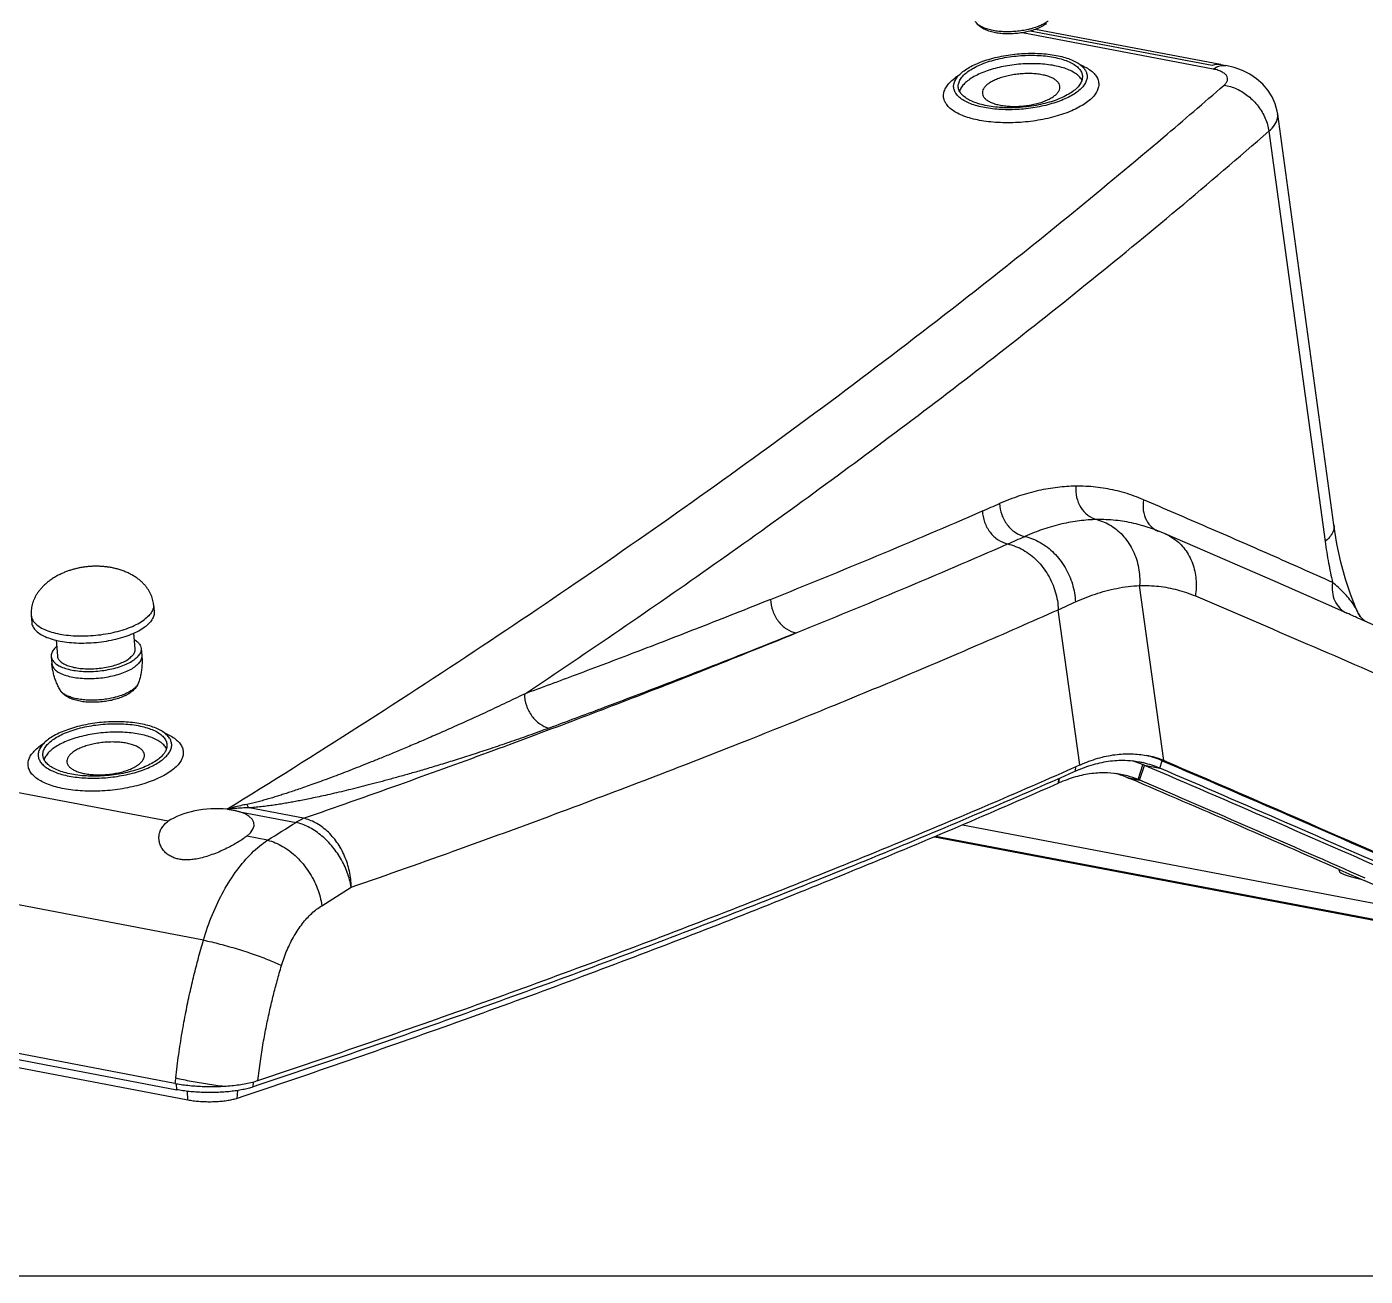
# Model space of a CAD drawing. Header units: millimetres. Extents: x -2947 to 97, y -3022 to 322.
# Drawn here: x -1557 to -1471, y -2056.5 to -1976.3 of the extents above; entities that cross this region are included whole.
import ezdxf

# ---------------------------------------------------------------- set-up
doc = ezdxf.new("R2010")
doc.units = ezdxf.units.MM
doc.layers.get('0').update_dxf_attribs({"linetype": 'CONTINUOUS'})
doc.layers.get('Defpoints').update_dxf_attribs({"linetype": 'CONTINUOUS'})

msp = doc.modelspace()

# ---------------------------------------------------------------- linework, layer by layer
at = {"color": 7}
for p, q in [((-1480.866, -1978.771), (-1492.548, -1976.549)), ((-1480.336, -1978.701), (-1492.21, -1976.442)), ((-1480.805, -1978.991), (-1493.058, -1976.661)), ((-1480.319, -1978.704), (-1480, -1978.764)), ((-1479.457, -1978.895), (-1480, -1978.764)), ((-1478.925, -1979.085), (-1479.457, -1978.895)), ((-1478.449, -1979.322), (-1478.925, -1979.085)), ((-1478.016, -1979.61), (-1478.449, -1979.322)), ((-1477.628, -1979.953), (-1478.016, -1979.61)), ((-1477.295, -1980.343), (-1477.628, -1979.953)), ((-1477.027, -1980.77), (-1477.295, -1980.343)), ((-1476.828, -1981.222), (-1477.027, -1980.77)), ((-1476.7, -1981.684), (-1476.828, -1981.222)), ((-1476.665, -1981.89), (-1476.7, -1981.684)), ((-1473.049, -2008.24), (-1476.665, -1981.89)), ((-1477.228, -1982.984), (-1473.616, -2009.316)), ((-1485.307, -2008.303), (-1485.307, -2008.303)), ((-1484.569, -2008.546), (-1485.307, -2008.303)), ((-1472.856, -2009.45), (-1473.049, -2008.24)), ((-1483.881, -2008.819), (-1484.569, -2008.546)), ((-1476.833, -2011.88), (-1483.881, -2008.819)), ((-1472.605, -2010.64), (-1472.856, -2009.45)), ((-1472.316, -2011.721), (-1472.605, -2010.64)), ((-1471.999, -2012.682), (-1472.316, -2011.721)), ((-1483.974, -2023.367), (-1485.528, -2012.136)), ((-1473.908, -2013.165), (-1476.833, -2011.88)), ((-1471.664, -2013.519), (-1471.999, -2012.682)), ((-1548.844, -2013.344), (-1548.795, -2013.797)), ((-1472.221, -2013.911), (-1473.908, -2013.165)), ((-1471.486, -2013.905), (-1471.664, -2013.519)), ((-1547.895, -2027.265), (-1618.571, -2013.824)), ((-1556.695, -2014.049), (-1556.663, -2014.503)), ((-1489.376, -2023.653), (-1490.75, -2013.685)), ((-1471.486, -2013.905), (-1471.58, -2013.718)), ((-1471.454, -2013.967), (-1471.486, -2013.905)), ((-1471.401, -2014.058), (-1471.454, -2013.967)), ((-1469.959, -2014.916), (-1471.444, -2014.256)), ((-1471.362, -2014.115), (-1471.401, -2014.058)), ((-1471.362, -2014.115), (-1471.362, -2014.116)), ((-1471.243, -2014.261), (-1471.362, -2014.116)), ((-1471.112, -2014.384), (-1471.243, -2014.261)), ((-1471.048, -2014.431), (-1471.112, -2014.384)), ((-1550.126, -2015.193), (-1550.035, -2016.206)), ((-1555.105, -2015.646), (-1555.015, -2016.653)), ((-1555.413, -2016.689), (-1555.372, -2017.142)), ((-1549.636, -2016.171), (-1549.596, -2016.624)), ((-1545.636, -2034.895), (-1628.573, -2019.122)), ((-1489.648, -2024.057), (-1489.62, -2023.76)), ((-1489.376, -2023.653), (-1489.33, -2023.633)), ((-1485.626, -2024.587), (-1485.316, -2023.633)), ((-1485.526, -2024.629), (-1485.211, -2023.677)), ((-1485.224, -2023.671), (-1484.229, -2023.861)), ((-1485.224, -2023.671), (-1485.211, -2023.677)), ((-1484.234, -2023.858), (-1484.077, -2023.382)), ((-1484.229, -2023.861), (-1484.234, -2023.858)), ((-1484.077, -2023.382), (-1483.814, -2023.433)), ((-1490.734, -2024.82), (-1490.706, -2024.517)), ((-1490.709, -2024.808), (-1490.681, -2024.506)), ((-1489.643, -2024.055), (-1489.648, -2024.057)), ((-1486.343, -2024.448), (-1485.626, -2024.587)), ((-1486.242, -2024.49), (-1485.526, -2024.629)), ((-1486.242, -2024.49), (-1486.221, -2024.499)), ((-1486.221, -2024.499), (-1486.116, -2024.544)), ((-1490.709, -2024.808), (-1490.734, -2024.82)), ((-1539.212, -2027.07), (-1542.71, -2026.404)), ((-1544.122, -2026.488), (-1544.109, -2026.489)), ((-1543.309, -2026.65), (-1539.694, -2027.337)), ((-1496.895, -2027.497), (-1465.925, -2033.387)), ((-1547.477, -2044.087), (-1630.352, -2028.325)), ((-1630.16, -2028.743), (-1547.351, -2044.492)), ((-1541.519, -2028.478), (-1542.85, -2028.225)), ((-1498.706, -2028.256), (-1462.771, -2035.091)), ((-1498.604, -2028.214), (-1463.047, -2034.976)), ((-1546.631, -2045.164), (-1629.501, -2029.403)), ((-1472.711, -2030.441), (-1472.705, -2030.371)), ((-1547.351, -2044.492), (-1547.366, -2044.105)), ((-1542.454, -2044.317), (-1542.426, -2043.985)), ((-1546.631, -2045.164), (-1546.652, -2044.595)), ((-1543.481, -2045.054), (-1543.437, -2044.544))]:
    msp.add_line(p, q, dxfattribs=at)
for centre, radius, start, end in [((-1495.084, -1982.634), 3.837, 122.41308, 126.07326), ((-1736.313, -1685.435), 390.417, 310.25853, 311.01371), ((-1706.081, -1521.82), 529.183, 291.83904, 293.435), ((-1716.587, -1498.012), 555.206, 293.45259, 293.576), ((-1627.206, -1704.979), 332.35, 293.62772, 293.83361), ((-1483.747, -2007.285), 1.487, 244.15318, 246.86723), ((-1703.404, -1530.401), 522.832, 291.99505, 293.61027), ((-1550.821, -2013.535), 1.986, 5.12586, 5.49849), ((-1563.779, -1850.539), 178.746, 294.11457, 294.50015), ((-1554.716, -2013.884), 1.986, 184.75276, 185.12538), ((-1469.771, -2012.98), 1.954, 202.19242, 208.35424), ((-1469.749, -2012.968), 1.979, 208.34623, 215.41317), ((-1550.349, -2018.195), 0.57, 337.71854, 340.79002), ((-1553.862, -2025.532), 3.837, 122.41308, 126.07326), ((-1487.627, -2029.274), 6.096, 69.66275, 74.68941), ((-1487.648, -2029.333), 6.158, 67.74961, 69.6694), ((-1487.702, -2029.466), 6.302, 66.85037, 67.75095), ((-1486.517, -2029.091), 6.209, 66.85453, 76.74179), ((-1486.236, -2029.062), 6.128, 68.33618, 79.2331), ((-1486.342, -2029.347), 6.432, 66.85753, 68.39789), ((-1488.537, -2029.835), 5.816, 72.12278, 75.59549), ((-1488.556, -2029.896), 5.881, 67.88471, 72.12327), ((-1487.8, -2029.841), 5.684, 74.84238, 79.23237), ((-1488.605, -2030.015), 6.009, 66.84573, 67.88723), ((-1487.844, -2029.999), 5.849, 67.71749, 74.83442), ((-1992.321, -3209.377), 1288.439, 66.214771, 66.866009), ((-1487.907, -2030.191), 6.05, 66.82359, 67.85595), ((-1989.94, -3205.32), 1283.926, 66.162203, 66.866875), ((-1544.307, -2028.195), 1.717, 83.80765, 84.04229), ((-1857.573, -1520.618), 598.173, 301.895057, 302.101237), ((-1855.876, -1521.965), 601.541, 301.89521, 302.107364), ((-1926.132, -3059.129), 1124.258, 65.643239, 66.125579), ((-1496.969, -2053.288), 51.339, 169.27447, 169.67492)]:
    msp.add_arc(centre, radius, start, end, dxfattribs=at)
for centre, major_axis, ratio, start_param, end_param in [((-1480.89, -1981.649), (0.552, 2.949), 0.512343, 6.273442, 6.618253), ((-1480.899, -1981.647), (0.587, 2.942), 0.527937, 0.004695, 0.341293), ((-1545.431, -2027.787), (3.04, 0.361), 0.421581, 1.078965, 2.464361), ((-1545.431, -2027.787), (3.04, 0.361), 0.421581, 5.67395, 7.032879)]:
    msp.add_ellipse(centre, major_axis=major_axis, ratio=ratio, start_param=start_param, end_param=end_param, dxfattribs=at)
for points, start_tangent, end_tangent in [([(-1555.64, -1965.66), (-1573.647, -1977.341), (-1589.617, -1988.591), (-1604.58, -2000.057), (-1605.672, -2000.934)], (-0.848939, -0.528491), (-0.77862, -0.627496)), ([(-1491.405, -1975.927), (-1491.523, -1976.006), (-1491.654, -1976.082), (-1491.797, -1976.155), (-1491.952, -1976.223), (-1492.117, -1976.287), (-1492.291, -1976.346), (-1492.474, -1976.399), (-1492.665, -1976.447), (-1492.86, -1976.488), (-1493.061, -1976.524), (-1493.265, -1976.553), (-1493.471, -1976.575), (-1493.677, -1976.59), (-1493.883, -1976.598), (-1494.086, -1976.599), (-1494.287, -1976.593), (-1494.482, -1976.58), (-1494.672, -1976.561), (-1494.855, -1976.534), (-1495.029, -1976.501), (-1495.194, -1976.461), (-1495.348, -1976.416), (-1495.491, -1976.364), (-1495.621, -1976.307), (-1495.738, -1976.245), (-1495.841, -1976.178), (-1495.929, -1976.107), (-1496.001, -1976.032), (-1496.058, -1975.954), (-1496.069, -1975.936)], (-0.807753, -0.589522), (-0.491586, 0.870829)), ([(-1491.516, -1976.087), (-1491.656, -1976.181), (-1491.809, -1976.267), (-1491.97, -1976.346), (-1492.139, -1976.416), (-1492.313, -1976.479), (-1492.493, -1976.535), (-1492.678, -1976.584), (-1492.866, -1976.626), (-1493.058, -1976.661), (-1493.251, -1976.689), (-1493.447, -1976.711), (-1493.643, -1976.725), (-1493.838, -1976.733), (-1494.033, -1976.733), (-1494.226, -1976.727), (-1494.415, -1976.713), (-1494.602, -1976.692), (-1494.784, -1976.662), (-1494.962, -1976.625), (-1495.133, -1976.579), (-1495.299, -1976.523), (-1495.455, -1976.458), (-1495.599, -1976.384), (-1495.728, -1976.302), (-1495.838, -1976.215), (-1495.932, -1976.124), (-1496.007, -1976.031), (-1496.069, -1975.936)], (-0.807753, -0.589522), (-0.491645, 0.870796)), ([(-1496.803, -1979.101), (-1496.457, -1978.879), (-1496.049, -1978.674), (-1495.588, -1978.49), (-1495.083, -1978.33), (-1494.542, -1978.197), (-1493.975, -1978.094), (-1493.395, -1978.022), (-1492.81, -1977.983), (-1492.232, -1977.978), (-1491.672, -1978.007), (-1491.14, -1978.069), (-1490.646, -1978.163), (-1490.2, -1978.287), (-1489.809, -1978.439), (-1489.481, -1978.616), (-1489.222, -1978.816), (-1489.037, -1979.033), (-1489.004, -1979.087)], (0.807753, 0.589522), (0.490066, -0.871685)), ([(-1496.551, -1979.149), (-1496.195, -1978.923), (-1495.771, -1978.717), (-1495.29, -1978.535), (-1494.762, -1978.381), (-1494.199, -1978.259), (-1493.613, -1978.17), (-1493.017, -1978.118), (-1492.425, -1978.103), (-1491.85, -1978.126), (-1491.305, -1978.185), (-1490.802, -1978.281), (-1490.353, -1978.41), (-1489.966, -1978.571), (-1489.652, -1978.758), (-1489.416, -1978.968), (-1489.265, -1979.197), (-1489.201, -1979.431)], (0.807753, 0.589522), (0.089809, -0.995959)), ([(-1497.289, -1979.579), (-1497.082, -1979.335), (-1496.803, -1979.101)], (0.565998, 0.824407), (0.807753, 0.589522)), ([(-1497.169, -1980.146), (-1497.17, -1980.139), (-1497.145, -1979.889), (-1497.031, -1979.637), (-1496.832, -1979.388), (-1496.551, -1979.149)], (-0.089809, 0.995959), (0.807753, 0.589522)), ([(-1489.23, -1979.711), (-1489.317, -1979.573), (-1489.519, -1979.367), (-1489.794, -1979.18), (-1490.138, -1979.016), (-1490.542, -1978.88), (-1490.999, -1978.773), (-1491.5, -1978.698), (-1492.034, -1978.656), (-1492.59, -1978.648), (-1493.158, -1978.675), (-1493.725, -1978.735), (-1494.28, -1978.828), (-1494.812, -1978.951), (-1495.31, -1979.103), (-1495.763, -1979.279), (-1496.164, -1979.477), (-1496.502, -1979.693)], (-0.45319, 0.891414), (-0.807753, -0.589522)), ([(-1489.004, -1979.087), (-1488.929, -1979.264), (-1488.9, -1979.505), (-1488.952, -1979.752), (-1489.082, -1979.999), (-1489.288, -1980.242), (-1489.568, -1980.477)], (0.490066, -0.871685), (-0.807753, -0.589522)), ([(-1489.375, -1978.692), (-1489.058, -1978.838), (-1488.719, -1979.044), (-1488.456, -1979.273), (-1488.273, -1979.52), (-1488.173, -1979.781), (-1488.158, -1980.051), (-1488.228, -1980.326), (-1488.382, -1980.601), (-1488.617, -1980.872), (-1488.93, -1981.133)], (0.926983, -0.375102), (-0.807753, -0.589522)), ([(-1480.805, -1978.991), (-1480.298, -1978.763), (-1480.001, -1978.767)], (0.807753, 0.589522), (0.983475, -0.181044)), ([(-1480.105, -1980.025), (-1479.95, -1979.851), (-1479.881, -1979.672), (-1479.902, -1979.497), (-1480.012, -1979.335), (-1480.206, -1979.192), (-1480.475, -1979.076), (-1480.805, -1978.991)], (0.754447, 0.656361), (-0.98237, 0.186948)), ([(-1488.93, -1981.133), (-1489.315, -1981.381), (-1489.765, -1981.61), (-1490.272, -1981.818), (-1490.829, -1982.001), (-1491.426, -1982.155), (-1492.051, -1982.277), (-1492.695, -1982.367), (-1493.347, -1982.422), (-1493.995, -1982.441), (-1494.628, -1982.423), (-1495.236, -1982.371), (-1495.808, -1982.283), (-1496.335, -1982.162), (-1496.806, -1982.009), (-1497.215, -1981.828), (-1497.554, -1981.622), (-1497.817, -1981.393), (-1498, -1981.146), (-1498.1, -1980.885), (-1498.116, -1980.615), (-1498.045, -1980.34), (-1497.891, -1980.065), (-1497.656, -1979.794), (-1497.343, -1979.533)], (-0.807753, -0.589522), (0.807753, 0.589522)), ([(-1489.568, -1980.477), (-1489.914, -1980.699), (-1490.322, -1980.904), (-1490.783, -1981.088), (-1491.288, -1981.248), (-1491.829, -1981.381), (-1492.395, -1981.484), (-1492.976, -1981.556), (-1493.561, -1981.594), (-1494.139, -1981.599), (-1494.699, -1981.571), (-1495.231, -1981.509), (-1495.725, -1981.415), (-1496.171, -1981.291), (-1496.562, -1981.138), (-1496.89, -1980.961), (-1497.149, -1980.762), (-1497.334, -1980.545), (-1497.442, -1980.313), (-1497.47, -1980.072), (-1497.425, -1979.842)], (-0.807753, -0.589522), (0.326648, 0.945146)), ([(-1497.425, -1979.842), (-1497.419, -1979.826), (-1497.289, -1979.579)], (0.326648, 0.945146), (0.565998, 0.824407)), ([(-1496.502, -1979.693), (-1496.772, -1979.921), (-1496.968, -1980.158), (-1497.086, -1980.399), (-1497.089, -1980.409)], (-0.807753, -0.589522), (-0.295445, -0.95536)), ([(-1495.24, -1979.933), (-1495.423, -1980.09), (-1495.55, -1980.254), (-1495.617, -1980.419), (-1495.627, -1980.556)], (-0.807753, -0.589522), (0.087326, -0.99618)), ([(-1490.647, -1980.109), (-1490.65, -1980.083), (-1490.705, -1979.926), (-1490.82, -1979.779), (-1490.991, -1979.646), (-1491.216, -1979.529), (-1491.488, -1979.433), (-1491.801, -1979.358), (-1492.146, -1979.307), (-1492.516, -1979.282), (-1492.901, -1979.283), (-1493.292, -1979.309), (-1493.679, -1979.361), (-1494.053, -1979.436), (-1494.404, -1979.534), (-1494.724, -1979.651), (-1495.005, -1979.785), (-1495.24, -1979.933)], (-0.087326, 0.99618), (-0.807753, -0.589522)), ([(-1489.201, -1979.431), (-1489.201, -1979.439), (-1489.226, -1979.689), (-1489.34, -1979.941), (-1489.539, -1980.189), (-1489.82, -1980.429)], (0.089809, -0.995959), (-0.807753, -0.589522)), ([(-1480.105, -1980.025), (-1479.302, -1980.264), (-1478.55, -1980.729), (-1477.918, -1981.379), (-1477.463, -1982.154), (-1477.228, -1982.984)], (0.989837, -0.142209), (0.138365, -0.990381)), ([(-1489.82, -1980.429), (-1490.176, -1980.654), (-1490.6, -1980.86), (-1491.081, -1981.042), (-1491.609, -1981.196), (-1492.172, -1981.319), (-1492.758, -1981.407), (-1493.354, -1981.46), (-1493.945, -1981.475), (-1494.52, -1981.452), (-1495.065, -1981.392), (-1495.568, -1981.297), (-1496.018, -1981.167), (-1496.405, -1981.007), (-1496.719, -1980.82), (-1496.955, -1980.609), (-1497.106, -1980.381), (-1497.169, -1980.146)], (-0.807753, -0.589522), (-0.089809, 0.995959)), ([(-1495.627, -1980.556), (-1495.623, -1980.582), (-1495.568, -1980.739), (-1495.454, -1980.887), (-1495.282, -1981.02), (-1495.057, -1981.137), (-1494.785, -1981.233), (-1494.472, -1981.308), (-1494.127, -1981.358), (-1493.757, -1981.384), (-1493.372, -1981.383), (-1492.981, -1981.357), (-1492.594, -1981.305), (-1492.22, -1981.23), (-1491.869, -1981.132), (-1491.549, -1981.015), (-1491.268, -1980.881), (-1491.033, -1980.733)], (0.087326, -0.99618), (0.807753, 0.589522)), ([(-1491.033, -1980.733), (-1490.85, -1980.575), (-1490.723, -1980.412), (-1490.656, -1980.247), (-1490.647, -1980.109)], (0.807753, 0.589522), (-0.087326, 0.99618)), ([(-1477.228, -1982.984), (-1476.84, -1982.551), (-1476.666, -1982.116), (-1476.667, -1981.89)], (0.756657, 0.653812), (-0.134569, 0.990904)), ([(-1544.129, -2026.487), (-1527.217, -2015.664), (-1511.332, -2004.672), (-1495.63, -1992.858), (-1484.01, -1983.377)], (0.851406, 0.524508), (0.763113, 0.646265)), ([(-1525.031, -2019.1), (-1512.825, -2010.754), (-1500.882, -2002.068), (-1488.996, -1992.827), (-1477.228, -1982.984)], (0.833182, 0.552998), (0.754529, 0.656266)), ([(-1489.627, -2005.759), (-1490.214, -2005.782), (-1490.807, -2005.837), (-1491.408, -2005.925), (-1492.017, -2006.045), (-1492.633, -2006.2), (-1493.256, -2006.389), (-1493.886, -2006.614), (-1494.524, -2006.875)], (-0.999924, -0.012299), (-0.916536, -0.399952)), ([(-1489.627, -2005.759), (-1489.572, -2006.476), (-1489.303, -2007.124), (-1488.853, -2007.621), (-1488.282, -2007.903)], (-0.079041, -0.996871), (0.967716, -0.252043)), ([(-1485.275, -2006.63), (-1485.877, -2006.392), (-1486.486, -2006.193), (-1487.101, -2006.031), (-1487.723, -2005.906), (-1488.352, -2005.819), (-1488.987, -2005.77), (-1489.627, -2005.759)], (-0.919298, 0.393563), (-0.999925, -0.012279)), ([(-1485.275, -2006.63), (-1485.292, -2007.312), (-1485.097, -2007.933), (-1484.713, -2008.417), (-1484.395, -2008.624)], (-0.179912, -0.983683), (0.899983, -0.435925)), ([(-1473.141, -2011.936), (-1477.117, -2010.171), (-1481.162, -2008.403), (-1485.275, -2006.63)], (-0.912917, 0.408146), (-0.919293, 0.393573)), ([(-1495.621, -2007.352), (-1495.48, -2008.068), (-1495.128, -2008.713), (-1494.612, -2009.202), (-1494.002, -2009.467)], (0.035943, -0.999354), (0.976544, -0.215316)), ([(-1494.524, -2006.875), (-1494.384, -2007.588), (-1494.032, -2008.233), (-1493.518, -2008.721), (-1492.909, -2008.987)], (0.036376, -0.999338), (0.975969, -0.217909)), ([(-1488.282, -2007.903), (-1488.834, -2007.928), (-1489.393, -2007.983), (-1489.96, -2008.069), (-1490.534, -2008.187), (-1491.117, -2008.337), (-1491.707, -2008.519), (-1492.304, -2008.736), (-1492.909, -2008.987)], (-0.999826, -0.018633), (-0.914873, -0.403741)), ([(-1485.307, -2008.303), (-1485.327, -2008.297), (-1485.907, -2008.146), (-1486.492, -2008.031), (-1487.083, -2007.952), (-1487.68, -2007.909), (-1488.282, -2007.903)], (-0.95916, 0.282865), (-0.999827, -0.018614)), ([(-1488.282, -2007.903), (-1487.344, -2008.309), (-1486.543, -2009.001), (-1485.944, -2009.921), (-1485.596, -2010.995), (-1485.528, -2012.136)], (0.968905, -0.247434), (-0.065701, -0.997839)), ([(-1473.052, -2008.24), (-1473.13, -2008.716), (-1473.616, -2009.316)], (0.110576, -0.993868), (-0.758285, -0.651924)), ([(-1492.909, -2008.987), (-1491.919, -2009.37), (-1491.03, -2010.05), (-1490.318, -2010.969), (-1489.846, -2012.047), (-1489.653, -2013.19)], (0.976998, -0.213249), (0.038911, -0.999243)), ([(-1483.881, -2008.819), (-1483.323, -2009.132), (-1482.623, -2009.815), (-1482.14, -2010.702), (-1481.91, -2011.725), (-1481.951, -2012.807)], (0.918139, -0.396257), (-0.16175, -0.986832)), ([(-1494.002, -2009.467), (-1493.013, -2009.85), (-1492.124, -2010.533), (-1491.413, -2011.455), (-1490.941, -2012.538), (-1490.75, -2013.685)], (0.97718, -0.212412), (0.037501, -0.999297)), ([(-1473.616, -2009.316), (-1473.396, -2010.691), (-1473.141, -2011.936)], (0.135934, -0.990718), (0.22301, -0.974816)), ([(-1548.844, -2013.344), (-1548.866, -2013.187), (-1548.905, -2013.014), (-1548.959, -2012.842), (-1549.03, -2012.672), (-1549.117, -2012.504), (-1549.222, -2012.34), (-1549.343, -2012.179), (-1549.483, -2012.022), (-1549.641, -2011.869), (-1549.819, -2011.723), (-1550.015, -2011.584), (-1550.232, -2011.453), (-1550.473, -2011.33), (-1550.728, -2011.221), (-1550.986, -2011.13), (-1551.238, -2011.057), (-1551.486, -2011.001), (-1551.73, -2010.958), (-1551.971, -2010.927), (-1552.209, -2010.908), (-1552.447, -2010.899), (-1552.685, -2010.901), (-1552.922, -2010.913), (-1553.157, -2010.935), (-1553.391, -2010.967), (-1553.623, -2011.009), (-1553.855, -2011.061), (-1554.087, -2011.125), (-1554.317, -2011.199), (-1554.549, -2011.287), (-1554.784, -2011.389), (-1555.02, -2011.509), (-1555.26, -2011.649), (-1555.495, -2011.808)], (-0.095819, 0.995399), (-0.807751, -0.589524)), ([(-1555.495, -2011.808), (-1555.694, -2011.964), (-1555.879, -2012.13), (-1556.043, -2012.3), (-1556.188, -2012.474), (-1556.313, -2012.65), (-1556.42, -2012.827), (-1556.508, -2013.005), (-1556.58, -2013.184), (-1556.635, -2013.363), (-1556.673, -2013.541), (-1556.695, -2013.718), (-1556.702, -2013.893), (-1556.695, -2014.049)], (-0.807749, -0.589527), (0.082857, -0.996561)), ([(-1489.653, -2013.19), (-1488.372, -2012.683), (-1486.999, -2012.316), (-1485.528, -2012.136)], (0.909949, 0.41472), (0.999, 0.044714)), ([(-1485.528, -2012.136), (-1484.299, -2012.184), (-1483.107, -2012.41), (-1481.951, -2012.807)], (0.999441, 0.033433), (0.92047, -0.390814)), ([(-1473.141, -2011.936), (-1473.155, -2012.553), (-1472.994, -2013.124), (-1472.671, -2013.592), (-1472.221, -2013.911)], (-0.165079, -0.98628), (0.906753, -0.421663)), ([(-1471.58, -2013.718), (-1471.819, -2013.318), (-1472.096, -2012.955), (-1472.414, -2012.608), (-1472.766, -2012.269), (-1473.141, -2011.936)], (-0.466034, 0.884767), (-0.758225, 0.651993)), ([(-1548.843, -2013.357), (-1548.85, -2013.532), (-1548.949, -2013.807), (-1549.151, -2014.078), (-1549.453, -2014.34)], (0.087294, -0.996183), (-0.807753, -0.589522)), ([(-1509.225, -2013.026), (-1513.777, -2014.829), (-1517.943, -2016.44), (-1521.7, -2017.862), (-1525.031, -2019.1)], (-0.928123, -0.372272), (-0.938348, -0.345692)), ([(-1509.225, -2013.026), (-1509.085, -2013.761), (-1508.728, -2014.424), (-1508.204, -2014.92), (-1507.589, -2015.18)], (0.029683, -0.999559), (0.981021, -0.193899)), ([(-1481.951, -2012.807), (-1474.741, -2015.894), (-1467.887, -2018.878), (-1461.376, -2021.761)], (0.920465, -0.390824), (0.913029, -0.407894)), ([(-1556.694, -2014.061), (-1556.679, -2014.156), (-1556.564, -2014.413), (-1556.345, -2014.651), (-1556.029, -2014.864), (-1555.624, -2015.044), (-1555.141, -2015.189), (-1554.594, -2015.293), (-1553.996, -2015.354), (-1553.365, -2015.37), (-1552.718, -2015.341), (-1552.072, -2015.267), (-1551.445, -2015.151), (-1550.855, -2014.995), (-1550.316, -2014.805), (-1549.845, -2014.584), (-1549.453, -2014.34)], (0.087306, -0.996182), (0.807753, 0.589522)), ([(-1548.795, -2013.797), (-1548.801, -2013.985), (-1548.899, -2014.26), (-1549.103, -2014.533), (-1549.405, -2014.795)], (0.106072, -0.994358), (-0.807753, -0.589522)), ([(-1536.152, -2031.502), (-1529.168, -2029.031), (-1522.654, -2026.647), (-1516.573, -2024.348), (-1510.912, -2022.141), (-1505.67, -2020.035), (-1500.774, -2018.012), (-1495.914, -2015.947), (-1490.75, -2013.685)], (0.944485, 0.328555), (0.913677, 0.406441)), ([(-1471.444, -2014.256), (-1471.756, -2014.118), (-1472.221, -2013.911)], (-0.914036, 0.405632), (-0.914098, 0.405494)), ([(-1556.663, -2014.503), (-1556.647, -2014.61), (-1556.532, -2014.868), (-1556.313, -2015.107), (-1555.996, -2015.319), (-1555.59, -2015.501), (-1555.106, -2015.646), (-1554.557, -2015.75), (-1553.958, -2015.811), (-1553.326, -2015.827), (-1552.677, -2015.798), (-1552.03, -2015.724), (-1551.402, -2015.608), (-1550.81, -2015.452), (-1550.27, -2015.261), (-1549.797, -2015.04), (-1549.405, -2014.795)], (0.068819, -0.997629), (0.807753, 0.589522)), ([(-1539.212, -2027.07), (-1533.091, -2024.917), (-1527.336, -2022.832), (-1521.917, -2020.812), (-1516.822, -2018.859), (-1512.051, -2016.981), (-1507.589, -2015.18)], (0.944914, 0.327319), (0.925599, 0.378504)), ([(-1507.589, -2015.18), (-1512.154, -2016.992), (-1516.331, -2018.61), (-1520.099, -2020.04), (-1523.439, -2021.284)], (-0.927845, -0.372966), (-0.938099, -0.346367)), ([(-1555.073, -2016.051), (-1555.208, -2016.181), (-1555.36, -2016.406), (-1555.415, -2016.631), (-1555.413, -2016.689)], (-0.761037, -0.648708), (0.093209, -0.995647)), ([(-1550.087, -2015.602), (-1550.05, -2015.624), (-1549.818, -2015.807), (-1549.678, -2016.011), (-1549.636, -2016.171)], (0.865055, -0.501676), (0.093209, -0.995647)), ([(-1555.413, -2016.689), (-1555.372, -2016.849), (-1555.232, -2017.053), (-1554.999, -2017.235), (-1554.683, -2017.391), (-1554.293, -2017.513), (-1553.843, -2017.599), (-1553.347, -2017.644), (-1552.824, -2017.649), (-1552.291, -2017.612), (-1551.766, -2017.535), (-1551.266, -2017.42), (-1550.809, -2017.271), (-1550.411, -2017.094), (-1550.085, -2016.894)], (0.093209, -0.995647), (0.807753, 0.589522)), ([(-1555.014, -2016.653), (-1554.979, -2016.791), (-1554.858, -2016.967), (-1554.658, -2017.124), (-1554.385, -2017.258), (-1554.049, -2017.364), (-1553.661, -2017.437), (-1553.234, -2017.477), (-1552.783, -2017.481), (-1552.323, -2017.449), (-1551.87, -2017.382), (-1551.44, -2017.283), (-1551.046, -2017.155), (-1550.703, -2017.002), (-1550.421, -2016.83)], (0.093209, -0.995647), (0.807753, 0.589522)), ([(-1550.035, -2016.206), (-1550.033, -2016.257), (-1550.081, -2016.451), (-1550.212, -2016.644), (-1550.421, -2016.83)], (0.093209, -0.995647), (-0.807753, -0.589522)), ([(-1549.636, -2016.171), (-1549.634, -2016.229), (-1549.69, -2016.454), (-1549.842, -2016.678), (-1550.085, -2016.894)], (0.093209, -0.995647), (-0.807753, -0.589522)), ([(-1549.596, -2016.624), (-1549.594, -2016.682), (-1549.649, -2016.907), (-1549.801, -2017.131), (-1550.044, -2017.347)], (0.093438, -0.995625), (-0.807753, -0.589522)), ([(-1549.596, -2016.624), (-1549.579, -2016.923), (-1549.584, -2017.223), (-1549.611, -2017.522), (-1549.658, -2017.817), (-1549.727, -2018.108), (-1549.812, -2018.382)], (0.08934, -0.996001), (-0.328826, -0.944391)), ([(-1554.847, -2018.834), (-1554.979, -2018.581), (-1555.097, -2018.308), (-1555.197, -2018.026), (-1555.276, -2017.737), (-1555.335, -2017.442), (-1555.372, -2017.142)], (-0.491645, 0.870796), (-0.08934, 0.996001)), ([(-1555.372, -2017.142), (-1555.331, -2017.302), (-1555.191, -2017.506), (-1554.959, -2017.689), (-1554.642, -2017.844), (-1554.252, -2017.966), (-1553.802, -2018.052), (-1553.307, -2018.098), (-1552.784, -2018.102), (-1552.25, -2018.065), (-1551.725, -2017.988), (-1551.225, -2017.873), (-1550.769, -2017.724), (-1550.37, -2017.547), (-1550.044, -2017.347)], (0.093438, -0.995625), (0.807753, 0.589522)), ([(-1549.812, -2018.382), (-1549.853, -2018.482), (-1549.908, -2018.584), (-1549.979, -2018.686), (-1550.067, -2018.788), (-1550.173, -2018.889), (-1550.294, -2018.985)], (-0.328826, -0.944391), (-0.807753, -0.589522)), ([(-1549.822, -2018.411), (-1549.859, -2018.486), (-1549.917, -2018.573), (-1549.991, -2018.659), (-1550.08, -2018.743), (-1550.183, -2018.825)], (-0.378947, -0.925419), (-0.807753, -0.589522)), ([(-1550.183, -2018.825), (-1550.301, -2018.904), (-1550.432, -2018.98), (-1550.575, -2019.053), (-1550.73, -2019.121), (-1550.895, -2019.185), (-1551.07, -2019.244), (-1551.252, -2019.297), (-1551.443, -2019.345), (-1551.638, -2019.386), (-1551.839, -2019.422), (-1552.043, -2019.45), (-1552.249, -2019.472), (-1552.455, -2019.488), (-1552.661, -2019.496), (-1552.864, -2019.497), (-1553.065, -2019.491), (-1553.26, -2019.478), (-1553.45, -2019.459), (-1553.633, -2019.432), (-1553.807, -2019.399), (-1553.972, -2019.359), (-1554.126, -2019.314), (-1554.269, -2019.262), (-1554.399, -2019.205), (-1554.516, -2019.143), (-1554.619, -2019.076), (-1554.707, -2019.005), (-1554.779, -2018.93), (-1554.837, -2018.852), (-1554.847, -2018.834)], (-0.807753, -0.589522), (-0.491586, 0.870829)), ([(-1550.294, -2018.985), (-1550.435, -2019.079), (-1550.587, -2019.165), (-1550.748, -2019.244), (-1550.917, -2019.314), (-1551.091, -2019.377), (-1551.271, -2019.433), (-1551.456, -2019.482), (-1551.644, -2019.524), (-1551.836, -2019.559), (-1552.03, -2019.587), (-1552.225, -2019.608), (-1552.421, -2019.623), (-1552.616, -2019.631), (-1552.811, -2019.631), (-1553.004, -2019.625), (-1553.193, -2019.611), (-1553.38, -2019.59), (-1553.562, -2019.56), (-1553.74, -2019.523), (-1553.911, -2019.477), (-1554.077, -2019.421), (-1554.233, -2019.356), (-1554.377, -2019.282), (-1554.506, -2019.2), (-1554.616, -2019.113), (-1554.71, -2019.022), (-1554.786, -2018.929), (-1554.847, -2018.834)], (-0.807753, -0.589522), (-0.491645, 0.870796)), ([(-1525.031, -2019.1), (-1526.34, -2019.726), (-1527.558, -2020.297), (-1528.701, -2020.82), (-1529.783, -2021.307), (-1530.81, -2021.76), (-1531.766, -2022.174), (-1532.652, -2022.551), (-1533.473, -2022.894), (-1534.237, -2023.208), (-1534.949, -2023.496), (-1535.615, -2023.761), (-1536.243, -2024.007), (-1536.84, -2024.236), (-1537.414, -2024.453), (-1537.967, -2024.657), (-1538.492, -2024.848), (-1538.982, -2025.022), (-1539.427, -2025.177), (-1539.821, -2025.311), (-1540.171, -2025.427), (-1540.496, -2025.532), (-1540.812, -2025.632), (-1541.133, -2025.731), (-1541.457, -2025.827), (-1541.786, -2025.92), (-1542.123, -2026.01), (-1542.475, -2026.097), (-1542.85, -2026.179)], (-0.900152, -0.435577), (-0.98089, -0.194562)), ([(-1525.031, -2019.1), (-1524.898, -2019.84), (-1524.551, -2020.511), (-1524.04, -2021.017), (-1523.439, -2021.284)], (0.022873, -0.999738), (0.977945, -0.208864)), ([(-1547.782, -2021.985), (-1547.815, -2021.931), (-1548, -2021.714), (-1548.259, -2021.514), (-1548.587, -2021.337), (-1548.978, -2021.185), (-1549.424, -2021.061), (-1549.918, -2020.967), (-1550.45, -2020.905), (-1551.01, -2020.876), (-1551.588, -2020.881), (-1552.173, -2020.92), (-1552.753, -2020.992), (-1553.32, -2021.095), (-1553.861, -2021.228), (-1554.366, -2021.388), (-1554.827, -2021.572), (-1555.235, -2021.777), (-1555.581, -2021.999)], (-0.490066, 0.871685), (-0.807753, -0.589522)), ([(-1555.329, -2022.047), (-1554.973, -2021.821), (-1554.549, -2021.615), (-1554.068, -2021.433), (-1553.54, -2021.279), (-1552.977, -2021.157), (-1552.391, -2021.068), (-1551.795, -2021.016), (-1551.203, -2021.001), (-1550.628, -2021.023), (-1550.083, -2021.083), (-1549.581, -2021.179), (-1549.131, -2021.308), (-1548.744, -2021.468), (-1548.43, -2021.656), (-1548.194, -2021.866), (-1548.043, -2022.095), (-1547.979, -2022.329)], (0.807753, 0.589522), (0.089809, -0.995959)), ([(-1555.581, -2021.999), (-1555.86, -2022.233), (-1556.067, -2022.477)], (-0.807753, -0.589522), (-0.565998, -0.824407)), ([(-1555.947, -2023.044), (-1555.948, -2023.037), (-1555.923, -2022.787), (-1555.809, -2022.535), (-1555.61, -2022.286), (-1555.329, -2022.047)], (-0.089809, 0.995959), (0.807753, 0.589522)), ([(-1548.008, -2022.609), (-1548.095, -2022.471), (-1548.297, -2022.265), (-1548.572, -2022.078), (-1548.916, -2021.914), (-1549.32, -2021.778), (-1549.777, -2021.671), (-1550.278, -2021.596), (-1550.812, -2021.554), (-1551.368, -2021.546), (-1551.936, -2021.572), (-1552.503, -2021.633), (-1553.058, -2021.726), (-1553.59, -2021.849), (-1554.088, -2022.001), (-1554.541, -2022.177), (-1554.942, -2022.375), (-1555.28, -2022.591)], (-0.45319, 0.891414), (-0.807753, -0.589522)), ([(-1548.346, -2023.375), (-1548.066, -2023.14), (-1547.86, -2022.897), (-1547.73, -2022.65), (-1547.678, -2022.403), (-1547.707, -2022.162), (-1547.782, -2021.985)], (0.807753, 0.589522), (-0.490066, 0.871685)), ([(-1548.153, -2021.59), (-1547.836, -2021.736), (-1547.497, -2021.942), (-1547.234, -2022.171), (-1547.051, -2022.418), (-1546.951, -2022.679), (-1546.936, -2022.949), (-1547.006, -2023.224), (-1547.16, -2023.499), (-1547.395, -2023.77), (-1547.708, -2024.031)], (0.926983, -0.375102), (-0.807753, -0.589522)), ([(-1523.439, -2021.284), (-1524.776, -2021.769), (-1526.029, -2022.207), (-1527.211, -2022.608), (-1528.337, -2022.978), (-1529.412, -2023.32), (-1530.417, -2023.63), (-1531.353, -2023.911), (-1532.226, -2024.166), (-1533.042, -2024.397), (-1533.805, -2024.607), (-1534.523, -2024.8), (-1535.203, -2024.977), (-1535.852, -2025.141), (-1536.48, -2025.294), (-1537.088, -2025.438), (-1537.669, -2025.571), (-1538.214, -2025.691), (-1538.712, -2025.796), (-1539.155, -2025.886), (-1539.551, -2025.963), (-1539.921, -2026.031), (-1540.283, -2026.095), (-1540.654, -2026.157), (-1541.032, -2026.216), (-1541.418, -2026.271), (-1541.819, -2026.322), (-1542.245, -2026.368), (-1542.71, -2026.404)], (-0.938098, -0.346369), (-0.998097, -0.061669)), ([(-1547.708, -2024.031), (-1548.093, -2024.279), (-1548.543, -2024.508), (-1549.051, -2024.716), (-1549.607, -2024.899), (-1550.204, -2025.053), (-1550.829, -2025.175), (-1551.473, -2025.265), (-1552.125, -2025.32), (-1552.773, -2025.338), (-1553.407, -2025.321), (-1554.014, -2025.268), (-1554.586, -2025.181), (-1555.113, -2025.06), (-1555.584, -2024.907), (-1555.993, -2024.726), (-1556.332, -2024.519), (-1556.595, -2024.291), (-1556.778, -2024.044), (-1556.878, -2023.783), (-1556.894, -2023.513), (-1556.824, -2023.238), (-1556.669, -2022.963), (-1556.434, -2022.692), (-1556.121, -2022.431)], (-0.807753, -0.589522), (0.807753, 0.589522)), ([(-1556.203, -2022.74), (-1556.248, -2022.97), (-1556.22, -2023.211), (-1556.112, -2023.443), (-1555.927, -2023.66), (-1555.668, -2023.859), (-1555.34, -2024.036), (-1554.949, -2024.189), (-1554.503, -2024.313), (-1554.009, -2024.407), (-1553.477, -2024.469), (-1552.917, -2024.497), (-1552.339, -2024.492), (-1551.754, -2024.454), (-1551.173, -2024.382), (-1550.607, -2024.279), (-1550.066, -2024.146), (-1549.561, -2023.986), (-1549.1, -2023.802), (-1548.692, -2023.597), (-1548.346, -2023.375)], (-0.326648, -0.945146), (0.807753, 0.589522)), ([(-1556.067, -2022.477), (-1556.197, -2022.724), (-1556.203, -2022.74)], (-0.565998, -0.824407), (-0.326648, -0.945146)), ([(-1555.28, -2022.591), (-1555.55, -2022.819), (-1555.746, -2023.056), (-1555.864, -2023.297), (-1555.867, -2023.307)], (-0.807753, -0.589522), (-0.295445, -0.95536)), ([(-1554.018, -2022.831), (-1554.201, -2022.988), (-1554.328, -2023.152), (-1554.395, -2023.317), (-1554.405, -2023.454)], (-0.807753, -0.589522), (0.087326, -0.99618)), ([(-1549.425, -2023.007), (-1549.428, -2022.981), (-1549.483, -2022.824), (-1549.598, -2022.677), (-1549.769, -2022.544), (-1549.994, -2022.427), (-1550.266, -2022.33), (-1550.579, -2022.256), (-1550.924, -2022.205), (-1551.294, -2022.18), (-1551.679, -2022.181), (-1552.07, -2022.207), (-1552.457, -2022.259), (-1552.831, -2022.334), (-1553.182, -2022.432), (-1553.502, -2022.549), (-1553.783, -2022.683), (-1554.018, -2022.831)], (-0.087326, 0.99618), (-0.807753, -0.589522)), ([(-1547.979, -2022.329), (-1547.979, -2022.337), (-1548.004, -2022.587), (-1548.118, -2022.839), (-1548.317, -2023.087), (-1548.598, -2023.327)], (0.089809, -0.995959), (-0.807753, -0.589522)), ([(-1489.33, -2023.633), (-1488.216, -2023.224), (-1487.114, -2022.991), (-1486.036, -2022.938), (-1485.091, -2023.042)], (0.914182, 0.405304), (0.982414, -0.186716)), ([(-1548.598, -2023.327), (-1548.954, -2023.552), (-1549.378, -2023.758), (-1549.859, -2023.94), (-1550.387, -2024.094), (-1550.95, -2024.217), (-1551.536, -2024.305), (-1552.132, -2024.358), (-1552.724, -2024.373), (-1553.298, -2024.35), (-1553.843, -2024.29), (-1554.346, -2024.194), (-1554.796, -2024.065), (-1555.183, -2023.905), (-1555.497, -2023.718), (-1555.733, -2023.507), (-1555.884, -2023.279), (-1555.947, -2023.044)], (-0.807753, -0.589522), (-0.089809, 0.995959)), ([(-1554.405, -2023.454), (-1554.401, -2023.48), (-1554.347, -2023.637), (-1554.232, -2023.784), (-1554.06, -2023.918), (-1553.835, -2024.034), (-1553.563, -2024.131), (-1553.25, -2024.206), (-1552.905, -2024.256), (-1552.535, -2024.282), (-1552.15, -2024.281), (-1551.759, -2024.255), (-1551.372, -2024.203), (-1550.998, -2024.128), (-1550.647, -2024.03), (-1550.327, -2023.913), (-1550.046, -2023.778), (-1549.811, -2023.631)], (0.087326, -0.99618), (0.807753, 0.589522)), ([(-1549.811, -2023.631), (-1549.628, -2023.473), (-1549.501, -2023.31), (-1549.434, -2023.145), (-1549.425, -2023.007)], (0.807753, 0.589522), (-0.087326, 0.99618)), ([(-1542.146, -2043.903), (-1535.029, -2041.482), (-1528.058, -2039.029), (-1521.234, -2036.543), (-1514.558, -2034.026), (-1508.033, -2031.478), (-1501.66, -2028.899), (-1495.44, -2026.291), (-1489.376, -2023.653)], (0.948383, 0.317128), (0.914307, 0.405021)), ([(-1485.484, -2023.477), (-1486.313, -2023.378), (-1487.401, -2023.418), (-1488.515, -2023.644), (-1489.643, -2024.055)], (-0.982416, 0.186703), (-0.914303, -0.40503)), ([(-1484.234, -2023.858), (-1485.254, -2023.525), (-1485.484, -2023.477)], (-0.919939, 0.392062), (-0.982416, 0.186703)), ([(-1461.543, -2034.079), (-1469.15, -2030.669), (-1477.041, -2027.201), (-1485.211, -2023.677)], (-0.910936, 0.412549), (-0.91952, 0.393042)), ([(-1484.077, -2023.382), (-1475.893, -2026.911), (-1467.986, -2030.385), (-1460.361, -2033.802)], (0.919553, -0.392967), (0.910985, -0.41244)), ([(-1483.814, -2023.433), (-1475.63, -2026.964), (-1467.726, -2030.438), (-1465.805, -2031.292)], (0.919504, -0.393082), (0.913272, -0.40735)), ([(-1489.648, -2024.057), (-1495.715, -2026.696), (-1501.938, -2029.305), (-1508.315, -2031.885), (-1514.844, -2034.435), (-1521.524, -2036.953), (-1528.354, -2039.44), (-1535.331, -2041.895), (-1542.454, -2044.317)], (-0.914307, -0.405021), (-0.948411, -0.317042)), ([(-1486.738, -2024.256), (-1487.582, -2024.159), (-1488.605, -2024.204), (-1489.65, -2024.421), (-1490.71, -2024.808)], (-0.982393, 0.186824), (-0.914383, -0.40485)), ([(-1460.52, -2034.277), (-1468.141, -2030.862), (-1476.045, -2027.39), (-1484.229, -2023.861)], (-0.910985, 0.41244), (-0.919551, 0.392971)), ([(-1490.734, -2024.82), (-1496.795, -2027.455), (-1503.012, -2030.062), (-1509.382, -2032.639), (-1515.904, -2035.186), (-1522.577, -2037.701), (-1529.398, -2040.185), (-1536.367, -2042.636), (-1543.481, -2045.054)], (-0.914312, -0.40501), (-0.948431, -0.316984)), ([(-1542.85, -2026.179), (-1543.253, -2026.264), (-1543.677, -2026.366), (-1544.122, -2026.488)], (-0.980998, -0.19402), (-0.960919, -0.27683)), ([(-1542.71, -2026.404), (-1543.153, -2026.417), (-1543.62, -2026.444), (-1544.109, -2026.489)], (-0.999917, -0.012907), (-0.994245, -0.107129)), ([(-1542.85, -2026.179), (-1542.804, -2026.27), (-1542.758, -2026.345), (-1542.71, -2026.404)], (0.415666, -0.909517), (0.684209, -0.729286)), ([(-1548.49, -2028.201), (-1548.487, -2028.171), (-1548.421, -2027.907), (-1548.295, -2027.663), (-1548.116, -2027.446), (-1547.895, -2027.265)], (0.103691, 0.99461), (0.824754, 0.565492)), ([(-1544.109, -2026.489), (-1543.979, -2026.505), (-1543.852, -2026.524), (-1543.729, -2026.545)], (0.994139, -0.108111), (0.982391, -0.186837)), ([(-1543.729, -2026.545), (-1543.511, -2026.593), (-1543.309, -2026.65)], (0.982391, -0.186837), (0.953228, -0.302252)), ([(-1539.694, -2027.337), (-1539.534, -2027.232), (-1539.373, -2027.143), (-1539.211, -2027.07)], (0.816842, 0.576862), (0.927238, 0.374473)), ([(-1536.152, -2031.502), (-1536.266, -2030.467), (-1536.578, -2029.495), (-1537.068, -2028.617), (-1537.704, -2027.89), (-1538.448, -2027.359), (-1539.212, -2027.07)], (-0.007232, 0.999974), (-0.97523, 0.221195)), ([(-1536.152, -2031.502), (-1536.4, -2030.544), (-1536.83, -2029.641), (-1537.418, -2028.82), (-1538.127, -2028.135), (-1538.915, -2027.626), (-1539.694, -2027.337)], (-0.146115, 0.989268), (-0.97271, 0.232024)), ([(-1547.202, -2029.699), (-1547.482, -2029.625), (-1547.737, -2029.515), (-1547.964, -2029.369), (-1548.161, -2029.184), (-1548.321, -2028.963), (-1548.434, -2028.711), (-1548.491, -2028.443), (-1548.49, -2028.201)], (-0.982391, 0.186837), (0.103691, 0.99461)), ([(-1542.85, -2028.225), (-1543.095, -2028.402), (-1543.397, -2028.595), (-1543.747, -2028.796), (-1544.136, -2028.998), (-1544.552, -2029.192), (-1544.983, -2029.368), (-1545.413, -2029.516), (-1545.826, -2029.629), (-1546.211, -2029.702), (-1546.567, -2029.738), (-1546.898, -2029.737), (-1547.202, -2029.699)], (-0.788998, -0.614395), (-0.982391, 0.186837)), ([(-1545.636, -2034.895), (-1545.058, -2033.242), (-1544.332, -2031.728), (-1543.481, -2030.402), (-1542.534, -2029.307), (-1541.519, -2028.478)], (0.280103, 0.95997), (0.833736, 0.552164)), ([(-1541.519, -2028.478), (-1540.555, -2028.874), (-1539.649, -2029.565), (-1538.885, -2030.489), (-1538.332, -2031.561), (-1538.041, -2032.683)], (0.971933, -0.235259), (0.13289, -0.991131)), ([(-1472.711, -2030.441), (-1472.712, -2030.451), (-1472.672, -2030.524), (-1472.562, -2030.602), (-1472.385, -2030.685), (-1472.143, -2030.77), (-1471.842, -2030.856), (-1471.488, -2030.941), (-1471.339, -2030.973)], (-0.149066, -0.988827), (0.978968, -0.204016)), ([(-1472.682, -2030.374), (-1471.108, -2031.069)], (0.915014, -0.403421), (0.914427, -0.404751)), ([(-1540.625, -2036.524), (-1540.267, -2035.532), (-1539.813, -2034.625), (-1539.279, -2033.832), (-1538.682, -2033.177), (-1538.041, -2032.683)], (0.286897, 0.957961), (0.848941, 0.528487)), ([(-1547.411, -2043.734), (-1547.225, -2042.236), (-1547.007, -2040.828), (-1546.767, -2039.51), (-1546.511, -2038.285), (-1546.247, -2037.154), (-1545.964, -2036.056), (-1545.636, -2034.895)], (0.108525, 0.994094), (0.283475, 0.95898)), ([(-1545.636, -2034.895), (-1544.587, -2035.142), (-1543.468, -2035.457), (-1542.374, -2035.812), (-1541.399, -2036.179), (-1540.625, -2036.524)], (0.978899, -0.204347), (0.893884, -0.448299)), ([(-1542.146, -2043.903), (-1541.983, -2042.659), (-1541.796, -2041.488), (-1541.59, -2040.392), (-1541.372, -2039.37), (-1541.147, -2038.424), (-1540.905, -2037.501), (-1540.625, -2036.524)], (0.11499, 0.993367), (0.286823, 0.957984)), ([(-1547.477, -2044.087), (-1547.068, -2044.155), (-1546.632, -2044.211), (-1546.177, -2044.252), (-1545.714, -2044.278), (-1545.249, -2044.289), (-1544.781, -2044.286), (-1544.309, -2044.267)], (0.982391, -0.186837), (0.998399, 0.056564)), ([(-1547.411, -2043.734), (-1546.435, -2043.941), (-1545.375, -2044.124), (-1544.309, -2044.267)], (0.973166, -0.230104), (0.993388, -0.114805)), ([(-1542.454, -2044.317), (-1542.764, -2044.408), (-1543.113, -2044.488), (-1543.494, -2044.554), (-1543.902, -2044.607), (-1544.332, -2044.645), (-1544.776, -2044.668), (-1545.226, -2044.675), (-1545.676, -2044.668), (-1546.119, -2044.645), (-1546.549, -2044.608), (-1546.962, -2044.557), (-1547.351, -2044.492)], (-0.948411, -0.317042), (-0.982391, 0.186837)), ([(-1544.309, -2044.267), (-1543.818, -2044.228), (-1543.347, -2044.171), (-1542.903, -2044.097), (-1542.499, -2044.006), (-1542.146, -2043.903)], (0.998196, 0.060043), (0.948383, 0.317128)), ([(-1543.481, -2045.054), (-1543.749, -2045.13), (-1544.061, -2045.192), (-1544.406, -2045.239), (-1544.776, -2045.269), (-1545.16, -2045.282), (-1545.549, -2045.278), (-1545.929, -2045.256), (-1546.294, -2045.217), (-1546.631, -2045.164)], (-0.948431, -0.316984), (-0.982391, 0.186837))]:
    msp.add_spline(points, degree=3, dxfattribs=dict(at, start_tangent=start_tangent, end_tangent=end_tangent))
at = {"layer": 'Defpoints'}
msp.add_line((-1417.61, -2056.462), (-1674.301, -2056.462), dxfattribs=at)

doc.saveas('drawing.dxf')
